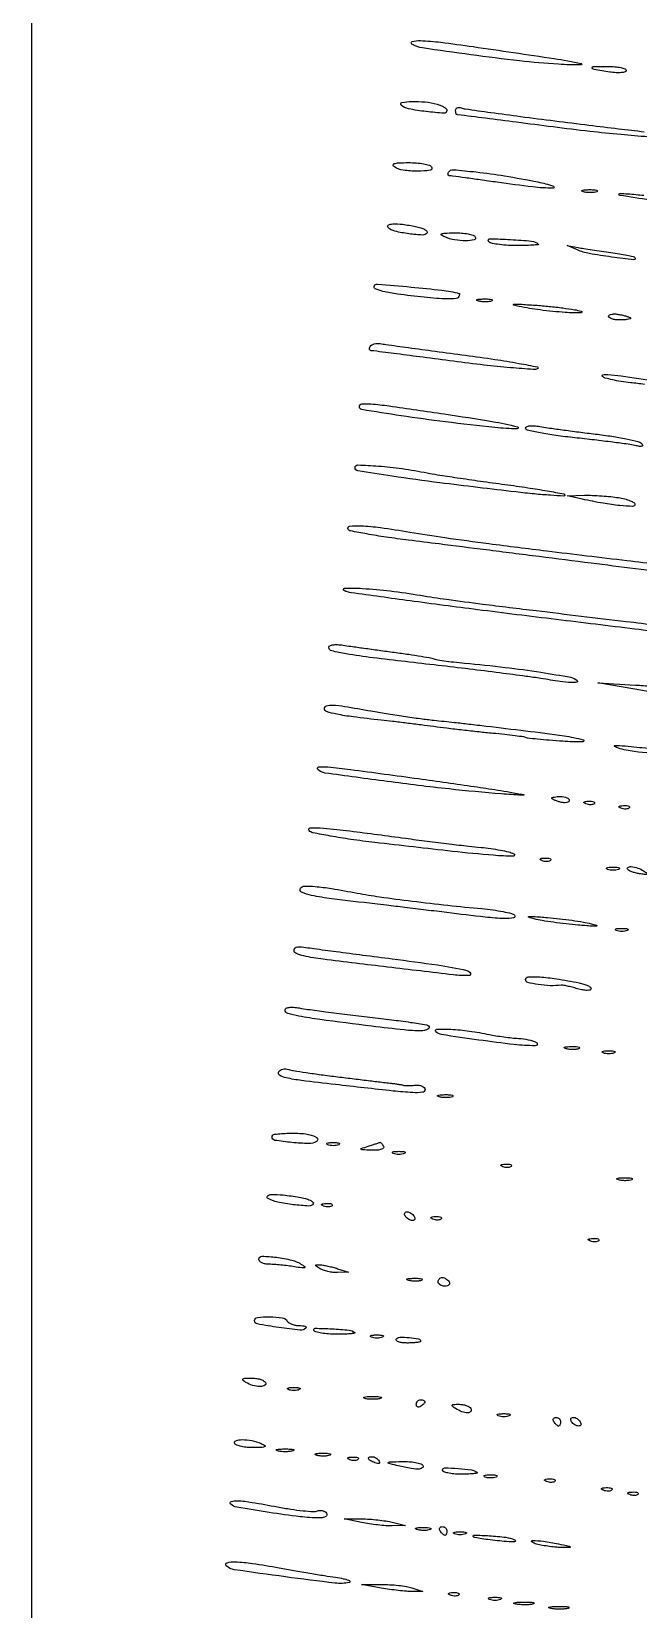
# Model space of a CAD drawing. Extents: x 0 to 1897, y 0 to 3427.
# Drawn here: x 0 to 138.8, y 2595.1 to 2956 of the extents above; entities that cross this region are included whole.
import ezdxf

# ---------------------------------------------------------------- set-up
doc = ezdxf.new("R2010")
doc.units = 0
doc.header["$MEASUREMENT"] = 0

msp = doc.modelspace()

# ---------------------------------------------------------------- linework, layer by layer
for points in [[(0, 3044.890418), (0, 2693.945209, 0.000071), (0.033176, 2460.079717, 0.001354)], [(141.021761, 2931.870001, -0.001683), (134.833422, 2932.397579, -0.006195), (127.682853, 2933.120824, -0.003823), (119.291255, 2934.139807, 0.000042), (110.918298, 2935.220841, 0.000068), (103.827744, 2936.134717, 0.000005), (97.452505, 2936.955451, 0.00963), (97.25, 2936.977563, -0.272362), (97.153199, 2937.046865, -0.042661), (97.073437, 2937.27794, -0.037471), (97.018147, 2937.595855, -0.024327), (97, 2937.968615, -0.146427), (97.099993, 2938.30274, -0.146002), (97.367188, 2938.527461, -0.114509), (97.772055, 2938.601674, -0.070609), (98.25, 2938.510885, 0.047132), (99.210286, 2938.281468, 0.000673), (105.062048, 2937.462987, 0.001859), (111.858593, 2936.547429, 0.001224), (119.684633, 2935.54227, 0.000645), (127.502035, 2934.567903, 0.000992), (134.270317, 2933.746792, 0.000312), (140.140353, 2933.050187, 0.029382)], [(148.504711, 2916.387675, -0.002196), (134.539719, 2918.490036, -0.909677), (134.56358, 2918.892013, -0.028848), (136.385853, 2918.851104, -0.004178), (140.086682, 2918.522788, -0.004723)], [(140.185714, 2875.275217, 0.005004), (137, 2875.643698, -0.01253), (134.827007, 2875.928244, -0.016106), (132.847228, 2876.303806, -0.013962), (131.232078, 2876.712099, -0.119241), (130.586307, 2877.075769, -0.601585), (130.692225, 2877.469766, -0.07784), (131.82067, 2877.548478, -0.014457), (134.843344, 2877.200432, -0.001124), (142.897074, 2876.017808, 0.007609)], [(153.501562, 2817.343134, 0.000783), (137.98532, 2819.283955, 0.000505), (120, 2821.486607, -0.001401), (102.032231, 2823.719828, -0.002187), (86.571875, 2825.754164, -0.000601), (73.115172, 2827.601231, -0.076662), (71.5, 2828.084336, -0.786836), (71.618067, 2828.648815, -0.023024), (75.705393, 2828.588486, -0.014802), (82.046983, 2828.013634, -0.011041), (89, 2827.01903, 0.006828), (94.937493, 2826.118584, 0.002666), (103.161298, 2825.030713, 0.001622), (115.410538, 2823.517129, 0.000377), (136, 2821.056542, -0.001753), (143.098354, 2820.188422, -0.001939)]]:
    msp.add_lwpolyline(points, format="xyb")
for points in [[(101, 2952.521172, -0.000856), (119.536714, 2949.792155, -0.014045), (125.709675, 2948.694532, -0.903424), (125.670874, 2948.317943, -0.015591), (120.5, 2948.485844, -0.01198), (111.612776, 2949.266339, -0.006081), (100.472066, 2950.65172, -0.00261), (89.406735, 2952.223477, -0.0955), (87, 2953.066014, -0.661509), (87.075623, 2953.66681, -0.079073), (88.94726, 2953.89044, -0.020878), (93.601142, 2953.514296, -0.005515)], [(136, 2947.062871, -0.330839), (135.757503, 2946.736497, -0.049411), (134.903978, 2946.568768, -0.039304), (133.694828, 2946.548535, -0.022821), (132.25, 2946.704412, -0.003727), (128.669141, 2947.284342, -0.27989), (128.243905, 2947.652682, -0.502833), (128.470197, 2947.969212, -0.004577), (131.833333, 2948, -0.021202), (133.430314, 2947.932253, -0.034122), (134.776042, 2947.724718, -0.037637), (135.751252, 2947.42682, -0.309087)], [(92.75, 2939.369714, -0.033674), (93.611403, 2939.075471, -0.045372), (94.339062, 2938.689992, -0.05321), (94.84627, 2938.276325, -0.19759), (95, 2937.902499, -0.43313), (94.351504, 2937.294324, -0.013187), (90.271459, 2937.664669, -0.017815), (86.233091, 2938.285417, -0.139275), (84.55, 2939.129628, -0.614291), (84.714419, 2939.717744, -0.041823), (86.945702, 2939.970659, -0.031499), (90.00243, 2939.867589, -0.041312)], [(91.5, 2925, -0.538373), (91.146249, 2924.237077, -0.037237), (88.305413, 2924.025213, -0.033943), (85.030896, 2924.247766, -0.109943), (83, 2925, -0.20557), (82.71592, 2925.422844, -0.381424), (82.914107, 2925.751453, -0.064613), (83.985244, 2925.935617, -0.00949), (86.190983, 2925.984687, -0.019868), (88.032631, 2925.917501, -0.026805), (89.685537, 2925.701752, -0.026017), (90.991373, 2925.388533, -0.184498)], [(115.800258, 2921.568231, -0.03093), (119.350139, 2920.629595, -0.847687), (119.276818, 2920.162922, -0.031648), (114.636611, 2920.416619, -0.006498), (106.5, 2921.487732, 0.00078), (102.609398, 2922.045223, 0.001159), (99.199851, 2922.520295, 0.000499), (96.283033, 2922.916858, 0.023743), (95.690983, 2922.96829, -0.124432), (95.424453, 2923.046888, -0.179485), (95.271187, 2923.235935, -0.145539), (95.260917, 2923.513279, -0.075528), (95.397958, 2923.834892, -0.281553), (96.431074, 2924.357505, -0.007518), (101.733506, 2923.849, -0.013392), (108.199118, 2922.954812, -0.008112)], [(129.269032, 2919.344063, -0.06278), (128.671085, 2919.185595, -0.030339), (127.880008, 2919.127736, -0.029507), (127.036634, 2919.167106, -0.037336), (126.269032, 2919.307009, -0.087174), (125.883358, 2919.48334, -0.597527), (125.900903, 2919.643467, -0.080377), (126.431793, 2919.764444, -0.012823), (127.5, 2919.805051, -0.014395), (128.580113, 2919.787295, -0.052471), (129.257153, 2919.684921, -0.333666), (129.386009, 2919.52287, -0.31318)], [(87.858769, 2911.378246, -0.026865), (89.015182, 2911.081594, -0.049579), (89.906848, 2910.700489, -0.075893), (90.427618, 2910.300902, -0.342076), (90.465446, 2909.94409, -0.273319), (89.465421, 2909.418861, -0.020572), (86.287186, 2909.709293, -0.025397), (83.126014, 2910.294495, -0.127561), (81.55, 2911.130237, -0.499038), (81.602507, 2911.673831, -0.128057), (82.601564, 2911.97634, -0.042153), (84.84034, 2911.875608, -0.017046)], [(101.5, 2909, -0.507444), (101.224525, 2908.321348, -0.061586), (99.342102, 2908.088605, -0.044463), (96.771764, 2908.317629, -0.057092), (94.5, 2909, -0.055361), (93.759511, 2909.420509, -0.583638), (93.79062, 2909.694918, -0.089837), (94.546815, 2909.8657, -0.006539), (96.690983, 2909.929715, -0.022401), (98.34102, 2909.88346, -0.029547), (99.832412, 2909.685604, -0.029941), (101.009129, 2909.384092, -0.178491)], [(115.916667, 2907.361102, -0.657576), (115.871241, 2907.217639, -0.007833), (114.56369, 2907.106074, -0.011314), (112.848003, 2907.025679, -0.006049), (110.725684, 2907, -0.016889), (108.531952, 2907.07412, -0.023528), (106.580666, 2907.298714, -0.021269), (105.032726, 2907.61923, -0.195048), (104.489556, 2908.016899, -0.594492), (104.815857, 2908.58793, -0.009065), (109.568744, 2908.401537, -0.010519), (114.378039, 2908.023884, -0.15489)], [(132.5, 2905.447994, -0.008553), (134.451839, 2905.157054, -0.012085), (136.178125, 2904.826405, -0.008306), (137.595122, 2904.494584, -0.143854), (138, 2904.256059, -0.694404), (137.766334, 2903.785921, -0.007238), (132.679856, 2904.393353, -0.011075), (127.554661, 2905.196715, -0.058772), (124.843063, 2906.020798), (122.5, 2907.046), (125, 2906.576037, 0.006945), (126.293962, 2906.351351, 0.002188), (128.234375, 2906.050814, 0.002185), (130.402374, 2905.734415, 0.002421)], [(97.809017, 2896.077258, -0.314019), (97.888813, 2895.985775, -0.082141), (97.877465, 2895.78032, -0.053832), (97.781423, 2895.496834, -0.029849), (97.608091, 2895.174896, -0.247509), (97.109816, 2894.881637, -0.011723), (95.103841, 2894.835003, -0.016981), (92.633159, 2894.919434, -0.011165), (89.799074, 2895.176472, -0.004881), (83.741521, 2895.922501, -0.024532), (80.384083, 2896.538159, -0.051018), (78.616825, 2897.148149, -0.449594), (78.406604, 2897.848883, -0.282574), (79.123692, 2898.209927, -0.001676), (86.814528, 2897.533663, -0.006469), (93.878633, 2896.796371, -0.032025)], [(105.269032, 2894.344063, -0.06278), (104.671085, 2894.185595, -0.030339), (103.880008, 2894.127736, -0.029507), (103.036634, 2894.167106, -0.037336), (102.269032, 2894.307009, -0.087174), (101.883358, 2894.48334, -0.597527), (101.900903, 2894.643467, -0.080377), (102.431793, 2894.764444, -0.012823), (103.5, 2894.805051, -0.014395), (104.580113, 2894.787295, -0.052471), (105.257153, 2894.684921, -0.333666), (105.386009, 2894.52287, -0.31318)], [(125.743303, 2891.996188, -0.855243), (125.687884, 2891.597707, -0.023607), (122.091071, 2891.704411, -0.012126), (116.339218, 2892.287995, -0.019755), (111.5, 2893.093144, -0.028126), (110.269187, 2893.421373, -0.820813), (110.290304, 2893.595537, -0.033625), (111.680126, 2893.607081, -0.002863), (115.243303, 2893.376418, -0.007378), (118.409979, 2893.106196, -0.007705), (121.52179, 2892.745832, -0.007454), (124.199282, 2892.353186, -0.033364)], [(137, 2890.383423, -0.347462), (136.880837, 2890.232649, -0.020244), (136.265625, 2890.11263, -0.023639), (135.458419, 2890.027631, -0.014412), (134.5, 2890, -0.032714), (133.542347, 2890.062724, -0.050289), (132.734375, 2890.253015, -0.064968), (132.176307, 2890.530586, -0.249889), (132, 2890.861328, -0.285831), (132.183445, 2891.156008, -0.076393), (132.734375, 2891.329256, -0.053628), (133.541823, 2891.365641, -0.031701), (134.5, 2891.244751, -0.013875), (135.4582, 2891.033865, -0.021857), (136.265625, 2890.7946, -0.017542), (136.885601, 2890.556361, -0.300822)], [(99.269394, 2881.940462, -0.004567), (105.997267, 2880.992183, -0.008426), (111.445492, 2880.079324, -0.004773), (115.711456, 2879.248239, -0.694994), (115.767176, 2878.889581, -0.147116), (114.768313, 2878.66824, -0.002996), (109.582252, 2879.084321, -0.006791), (103.487172, 2879.693608, -0.004482), (96.497782, 2880.551834, 0.000355), (89.540822, 2881.464422, 0.000554), (83.5492, 2882.239299, 0.000144), (78.314541, 2882.908846, 0.020265), (77.690983, 2882.962858, -0.145627), (77.431104, 2883.053356, -0.180928), (77.290003, 2883.264784, -0.131068), (77.299403, 2883.576532, -0.06579), (77.462011, 2883.938533, -0.1247), (77.810695, 2884.276033, -0.062746), (78.379554, 2884.513635, -0.056403), (79.066665, 2884.622859, -0.054057), (79.771028, 2884.578389, 0.00888), (81.014004, 2884.386334, 0.000267), (86.211874, 2883.680294, 0.00053), (92.335537, 2882.858429, 0.000366)], [(94.414763, 2868.499902, -0.004256), (105.394405, 2866.784033, -0.024404), (111.152748, 2865.542636, -0.886748), (111.088166, 2865.08838, -0.020315), (106, 2865.403956, -0.005117), (94.656965, 2866.6889, -0.007115), (84.529838, 2868.087768, -0.001858), (75.54848, 2869.493044, -0.368396), (75, 2870.136432, -0.38061), (75.579095, 2870.786973, -0.050085), (77.588665, 2870.819112, -0.014723), (81.794468, 2870.339527, -0.000882)], [(129, 2863.903909, -0.008509), (132.712065, 2863.388905, -0.011954), (136.003125, 2862.794173, -0.008305), (138.70664, 2862.191605, -0.138785), (139.5, 2861.746043, -0.112048), (139.743762, 2861.35733, -0.426837), (139.627851, 2861.129092, -0.111619), (139.086063, 2861.090169, -0.016493), (138, 2861.291821, 0.020029), (136.445295, 2861.569132, 0.002312), (132.929688, 2862.035323, 0.002781), (128.740755, 2862.547437, 0.002266), (124.25, 2863.050496, -0.008087), (119.936853, 2863.584567, -0.013232), (116.304688, 2864.192477, -0.00685), (113.344424, 2864.811043, -0.351237), (113, 2865.240857, -0.300105), (113.227749, 2865.586131, -0.070709), (113.929281, 2865.77531, -0.048835), (114.971048, 2865.800967, -0.026103), (116.25, 2865.640049, 0.008731), (118.081013, 2865.344755, 0.001775), (121.335938, 2864.889763, 0.001871), (125.124595, 2864.388301, 0.001753)], [(90.5, 2855.021354, 0.010622), (92.839266, 2854.605952, 0.00176), (97.364063, 2853.91755, 0.001932), (102.692435, 2853.147095, 0.001708), (108.25, 2852.384754, -0.004047), (113.522065, 2851.636431, -0.006683), (117.960938, 2850.908888, -0.001802), (121.770423, 2850.217928, -0.361566), (122, 2849.941956, -0.429592), (121.770822, 2849.724443, -0.002801), (118.695312, 2849.902466, -0.008352), (115.063971, 2850.194053, -0.00497), (110.75, 2850.656407, -0.001795), (93.389478, 2852.754995, -0.006643), (82.457079, 2854.264127, -0.003092), (74.615957, 2855.50254, -0.367288), (74, 2856.227945, -0.424808), (74.628329, 2856.83403, -0.009241), (79.327024, 2856.577622, -0.016776), (84.783611, 2855.994035, -0.014224)], [(134.25, 2849.358152, -0.021495), (135.686848, 2849.056715, -0.032741), (136.898438, 2848.661606, -0.034466), (137.779968, 2848.236215, -0.269315), (138, 2847.85734, -0.42284), (137.482475, 2847.354792, -0.016759), (134.57078, 2847.538115, -0.020198), (130.727466, 2848.067119, -0.010624), (126, 2849.017652), (122.5, 2849.799098), (126.5, 2849.888543, -0.014051), (128.303648, 2849.878185, -0.008622), (130.426562, 2849.769637, -0.008642), (132.525394, 2849.589507, -0.015229)], [(86.5, 2841.484398, 0.005896), (94.559184, 2840.231566, 0.003081), (104.624817, 2838.851412, 0.002261), (117.834173, 2837.183777, 0.000878), (136.131901, 2834.990374, -0.00147), (150.82451, 2833.211466, -0.005307), (160.169672, 2831.951257, -0.002991), (166.840567, 2830.938696, -0.166612), (167.940003, 2830.356766, -0.687442), (167.680604, 2829.82073, -0.00389), (159.949542, 2830.535411, -0.00544), (148.290523, 2831.833027, -0.001153), (128, 2834.362563, 0.000108), (116.114731, 2835.869464, 0.000102), (103.971247, 2837.403923, 0.000101), (93.19685, 2838.760946, 0.00035), (86.221266, 2839.633124, -0.00549), (81.093474, 2840.327879, -0.008519), (76.687389, 2841.051076, -0.003638), (72.972472, 2841.753969, -0.20869), (72.412249, 2842.141985, -0.550301), (72.751476, 2842.839649, -0.0397), (75.356344, 2842.924898, -0.022948), (79.794434, 2842.513054, -0.006898)], [(82.971762, 2813.985559, -0.00306), (86.260668, 2813.52184, -0.004581), (89.127027, 2813.072924, -0.002001), (91.565515, 2812.658067, -0.095554), (92.029337, 2812.481869, 0.101214), (92.477358, 2812.317397, 0.003472), (94.335529, 2812.049575, 0.006387), (96.546631, 2811.775269, 0.004402), (99.057574, 2811.518644, -0.006278), (108.33003, 2810.5358, -0.009096), (116.488839, 2809.416411, -0.004871), (123.334617, 2808.281546, -0.154045), (124.82948, 2807.503854, -0.607765), (124.710724, 2807.129022, -0.057538), (123.466023, 2807.058238, -0.021078), (120.896437, 2807.316811, -0.004606), (116.5, 2807.988692, 0.007094), (113.122014, 2808.487742, 0.001442), (107.121875, 2809.269763, 0.00152), (100.139871, 2810.137716, 0.001425), (93, 2810.982625, -0.001111), (78.107632, 2812.735467, -0.011445), (71.979236, 2813.613296, -0.020783), (68.652559, 2814.31095, -0.343228), (68, 2815.14958, -0.302648), (68.226284, 2815.489178, -0.062562), (68.954688, 2815.691004, -0.046595), (70.004277, 2815.745857, -0.027798), (71.25, 2815.625282, 0.002656), (73.033016, 2815.361708, 0.000616), (76.033893, 2814.938154, 0.000636), (79.489993, 2814.459171, 0.000623)], [(149.15995, 2805.064474), (151.5, 2804.126773), (149, 2804.10576, -0.029437), (147.544671, 2804.179246, -0.004798), (144.7375, 2804.514613, -0.005273), (141.437592, 2804.976438, -0.004624), (138, 2805.527108), (129.5, 2806.969468), (138.15995, 2806.485822, -0.008452), (141.647047, 2806.231885, -0.009727), (144.96343, 2805.868796, -0.008928), (147.755406, 2805.45723, -0.054282)], [(77.639532, 2800.568698, 0.005038), (81.122952, 2799.970603, 0.00342), (85.100363, 2799.356757, 0.003445), (88.949427, 2798.816715, 0.006894), (92, 2798.452853, -0.000636), (96.728543, 2797.948788, -0.001824), (100.01112, 2797.582522, -0.001139), (104.015251, 2797.111705, -0.000132), (113, 2796.032101, -0.005128), (121.80253, 2794.880331, -0.033607), (126.15801, 2793.963131, -0.865291), (126.09829, 2793.5083, -0.020185), (121.519385, 2793.630738, -0.003234), (118.423392, 2793.858905, -0.004882), (115.730507, 2794.101367, -0.002034), (113.433811, 2794.340221, -0.109016), (113.019385, 2794.479801, 0.101505), (112.611876, 2794.623826, 0.002398), (110.596319, 2794.892694, 0.00519), (108.22003, 2795.173046, 0.003489), (105.5, 2795.446174, -0.003103), (102.348094, 2795.760213, -0.001918), (98.646875, 2796.166558, -0.001923), (94.993316, 2796.596104, -0.003458), (92, 2796.980732, 0.001836), (89.110728, 2797.361524, 0.001219), (85.79375, 2797.778082, 0.001227), (82.571395, 2798.16675, 0.002395), (80, 2798.458017, -0.004207), (73.557807, 2799.211386, -0.018696), (69.797256, 2799.826817, -0.025397), (67.495163, 2800.415589, -0.328513), (67, 2801.087898, -0.329658), (67.48606, 2801.744999, -0.086666), (68.8668, 2801.917288, -0.029307), (71.623623, 2801.620179, -0.00354)], [(148.099872, 2791.400023, -0.009186), (150.176028, 2791.172826, -0.012992), (152.013852, 2790.888762, -0.009111), (153.519936, 2790.587295, -0.151828), (153.958226, 2790.338014, -0.683677), (153.714693, 2789.83006, -0.003108), (145.599471, 2790.495819, -0.006771), (137.842272, 2791.286764, -0.050585), (134.232157, 2792.079805, -0.044395), (133.375004, 2792.448335, -0.731789), (133.41273, 2792.647203, -0.049977), (134.454214, 2792.667995, -0.004185), (137.141646, 2792.430131, 0.000453), (139.687404, 2792.185642, 0.000278), (142.687804, 2791.901912, 0.000278), (145.657357, 2791.624433, 0.000497)], [(88.5, 2785.086333, -0.001231), (94.992275, 2784.183278, -0.001359), (101.26875, 2783.277082, -0.001261), (106.624576, 2782.475138, -0.00697), (109.5, 2781.996071, -0.001606), (112.583688, 2781.427785, -0.827872), (112.583942, 2781.318733, -0.065566), (111.985997, 2781.283314, -0.000592), (107.5, 2781.611203, -0.008965), (95.501943, 2782.719051, -0.005463), (81.372359, 2784.436108, -0.00137), (67.115219, 2786.366713, -0.166422), (65.5, 2787.181419, -0.624953), (65.70337, 2787.750334, -0.05034), (67.796451, 2787.770754, -0.010604), (72.934396, 2787.192643, -0.000624)], [(123, 2780.09362, -0.24384), (122.842465, 2779.789795, -0.106581), (122.4125, 2779.607123, -0.070464), (121.766322, 2779.575635, -0.040966), (121, 2779.710251, -0.016817), (120.233613, 2779.938458, -0.025621), (119.5875, 2780.192243, -0.023188), (119.102864, 2780.439563, -0.269386), (119, 2780.616631, -0.326917), (119.109555, 2780.766282, -0.029396), (119.5875, 2780.887385, -0.029316), (120.233356, 2780.972329, -0.018041), (121, 2781, -0.043375), (121.765641, 2780.933456, -0.063112), (122.4125, 2780.733751, -0.082769), (122.850443, 2780.440102, -0.206609)], [(128.729167, 2779.395833, -0.126455), (128.402231, 2779.202593, -0.060344), (127.916927, 2779.123424, -0.05415), (127.359369, 2779.160852, -0.051402), (126.8125, 2779.316886, -0.054073), (126.395823, 2779.538436, -0.470617), (126.37858, 2779.720685, -0.168741), (126.670344, 2779.862007, -0.018894), (127.416667, 2779.921053, -0.028489), (128.112848, 2779.910055, -0.077125), (128.592839, 2779.799335, -0.208169), (128.77538, 2779.614691, -0.296942)], [(136.729167, 2778.395833, -0.126455), (136.402231, 2778.202593, -0.060344), (135.916927, 2778.123424, -0.05415), (135.359369, 2778.160852, -0.051402), (134.8125, 2778.316886, -0.054073), (134.395823, 2778.538436, -0.470617), (134.37858, 2778.720685, -0.168741), (134.670344, 2778.862007, -0.018894), (135.416667, 2778.921053, -0.028489), (136.112848, 2778.910055, -0.077125), (136.592839, 2778.799335, -0.208169), (136.77538, 2778.614691, -0.296942)], [(85.5, 2771.454227, 0.00181), (90.48455, 2770.796359, 0.001742), (95.538216, 2770.165858, 0.001722), (99.996259, 2769.641, 0.00633), (102.821587, 2769.35441, -0.012762), (105.018735, 2769.102948, -0.012427), (107.219866, 2768.737945, -0.012419), (109.136348, 2768.3214, -0.044492), (110.321587, 2767.918362, -0.810352), (110.205073, 2767.366174, -0.02033), (105.663014, 2767.54729, -0.00771), (96.25566, 2768.452497, -0.001336), (78.5, 2770.485811, -0.006215), (73.062897, 2771.191784, -0.009209), (68.31875, 2771.957236, -0.004999), (64.361228, 2772.711713, -0.155671), (63.5, 2773.190339, -0.642346), (63.754982, 2773.815508, -0.030092), (66.784232, 2773.759203, -0.012377), (72.810758, 2773.133195, -0.001646)], [(118.729167, 2766.395833, -0.126455), (118.402231, 2766.202593, -0.060344), (117.916927, 2766.123424, -0.05415), (117.359369, 2766.160852, -0.051402), (116.8125, 2766.316886, -0.054073), (116.395823, 2766.538436, -0.470617), (116.37858, 2766.720685, -0.168741), (116.670344, 2766.862007, -0.018894), (117.416667, 2766.921053, -0.028489), (118.112848, 2766.910055, -0.077125), (118.592839, 2766.799335, -0.208169), (118.77538, 2766.614691, -0.296942)], [(134.25, 2764.337719, -0.057986), (133.679992, 2764.181385, -0.037979), (133, 2764.12966, -0.037979), (132.320008, 2764.181385, -0.057986), (131.75, 2764.337719, -0.174857), (131.540618, 2764.525001, -0.447206), (131.601562, 2764.693942, -0.078554), (132.10856, 2764.810911, -0.017491), (133, 2764.842105, -0.017491), (133.89144, 2764.810911, -0.078554), (134.398438, 2764.693942, -0.447206), (134.459382, 2764.525001, -0.174857)], [(140, 2763.981889, -0.016395), (140.735501, 2763.462349, -0.4653), (140.746186, 2763.257098, -0.217883), (140.45475, 2763.159634, -0.00808), (139.27577, 2763.304765, -0.023666), (138.37349, 2763.474519, -0.024472), (137.501504, 2763.727362, -0.025124), (136.771931, 2764.019942, -0.088673), (136.359103, 2764.307564, -0.472113), (136.40418, 2764.771865, -0.171926), (137.144671, 2764.961978, -0.059808), (138.648068, 2764.643607, -0.063597)], [(74.5, 2758.905912, 0.011498), (79.612335, 2758.065871, 0.003944), (87.051888, 2757.078268, 0.003931), (95.245543, 2756.121603, 0.004662), (103, 2755.351037, -0.011263), (105.55878, 2755.06261, -0.014944), (107.869687, 2754.678627, -0.01224), (109.756375, 2754.258668, -0.127037), (110.45, 2753.883137, -0.607006), (110.275511, 2753.25083, -0.061787), (108.266632, 2753.075586, -0.018819), (103.765794, 2753.409427, -0.003007), (95, 2754.44582, 0.000415), (90.230471, 2755.034819, 0.000402), (85.409375, 2755.622196, 0.000396), (81.166674, 2756.132234, 0.001484), (78.5, 2756.442641, -0.00276), (68.673011, 2757.611952, -0.020683), (64.046846, 2758.383756, -0.052444), (61.780432, 2759.113411, -0.45503), (61.503802, 2760.006152, -0.255465), (62.371847, 2760.499698, -0.025309), (64.852994, 2760.41568, -0.019889), (68.616917, 2759.945666, -0.005463)], [(128, 2751.915122, -0.021745), (129.277555, 2751.542179, -0.80323), (129.258415, 2751.369083, -0.044532), (128.169828, 2751.349218, -0.002861), (125, 2751.592126, -0.00774), (122.254789, 2751.861145, -0.006684), (119.38125, 2752.226692, -0.006741), (116.784813, 2752.628093, -0.019374), (115, 2753.000325, -0.02095), (113.696941, 2753.383852, -0.802972), (113.716227, 2753.557769, -0.045144), (114.797102, 2753.576174, -0.002791), (118, 2753.323321, -0.007449), (120.745211, 2753.049927, -0.006435), (123.61875, 2752.682925, -0.006489), (126.215288, 2752.282851, -0.018675)], [(136.25, 2750.337719, -0.057986), (135.679992, 2750.181385, -0.037979), (135, 2750.12966, -0.037979), (134.320008, 2750.181385, -0.057986), (133.75, 2750.337719, -0.174857), (133.540618, 2750.525001, -0.447206), (133.601562, 2750.693942, -0.078554), (134.10856, 2750.810911, -0.017491), (135, 2750.842105, -0.017491), (135.89144, 2750.810911, -0.078554), (136.398438, 2750.693942, -0.447206), (136.459382, 2750.525001, -0.174857)], [(82.5, 2743.883223, -0.00509), (92.843407, 2742.462898, -0.017367), (99.526757, 2741.237251, -0.227905), (100.380364, 2740.56892, -0.551758), (100.050199, 2740.030409, -0.031886), (96.496142, 2740.213028, -0.000919), (81.452677, 2741.980054, -0.001162), (66.695337, 2743.77575, -0.023525), (62.25, 2744.540884, -0.057348), (60.440581, 2745.164825, -0.357839), (60.055296, 2745.989888, -0.327006), (60.798024, 2746.600774, -0.055033), (62.75, 2746.49577, 0.007518), (64.570407, 2746.223136, 0.000527), (69.685938, 2745.540964, 0.000746), (75.788213, 2744.743016, 0.000562)], [(125.25, 2738.38267, -0.028027), (126.303273, 2738.113176, -0.040558), (127.192188, 2737.750274, -0.046814), (127.820884, 2737.354155, -0.232826), (128, 2736.99035, -0.35131), (127.786653, 2736.724181, -0.058292), (127.085684, 2736.651738, -0.042542), (126.081055, 2736.751019, -0.023945), (124.887434, 2737.032284, 0.007216), (123.648859, 2737.368235, 0.009313), (122.501938, 2737.638969, 0.007414), (121.538806, 2737.832557, 0.077596), (121.137434, 2737.844057, -0.040549), (118.644742, 2737.731346, -0.029732), (115.887987, 2737.994898, -0.022999), (113.491819, 2738.482491, -0.343659), (113, 2739.113544, -0.399624), (113.586413, 2739.730077, -0.027422), (116.224445, 2739.717511, -0.024121), (120.050273, 2739.303385, -0.009598)], [(77.384928, 2730.552483, -0.003366), (82.362028, 2729.943341, -0.005244), (86.641106, 2729.344675, -0.001753), (90.318765, 2728.777577, -0.158533), (90.801594, 2728.531739, -0.516033), (90.673132, 2727.771454, -0.111768), (89.118282, 2727.41065, -0.02789), (85.219102, 2727.607192, -0.004809), (77.86823, 2728.461863, -0.001315), (65.976494, 2729.992329, -0.013828), (61.132699, 2730.765471, -0.029537), (58.585077, 2731.402404, -0.327718), (58, 2732.199189, -0.28421), (58.22935, 2732.570084, -0.082879), (58.899666, 2732.775811, -0.052868), (59.931812, 2732.803444, -0.025224), (61.25, 2732.632035, 0.011345), (63.21272, 2732.321216, 0.001547), (67.33026, 2731.777566, 0.00178), (72.213402, 2731.165863, 0.001502)], [(104.715144, 2726.561232, 0.011672), (106.197116, 2726.288183, 0.006564), (108.007682, 2726.02244, 0.006547), (109.843662, 2725.801968, 0.010633), (111.408899, 2725.668363, -0.036329), (113.612118, 2725.365716, -0.05126), (115.497119, 2724.75864, -0.408235), (115.675701, 2724.313635, -0.303117), (115.205885, 2724, -0.02831), (110.385132, 2724.27317, -0.006573), (102.330366, 2725.296391, -0.002374), (93.795863, 2726.536114, -0.159959), (92.5, 2727.188235, -0.652968), (92.723286, 2727.764629, -0.0239), (95.868057, 2727.753639, -0.021366), (100.154235, 2727.349503, -0.017205)], [(125.269032, 2723.344063, -0.06278), (124.671085, 2723.185595, -0.030339), (123.880008, 2723.127736, -0.029507), (123.036634, 2723.167106, -0.037336), (122.269032, 2723.307009, -0.087174), (121.883358, 2723.48334, -0.597527), (121.900903, 2723.643467, -0.080377), (122.431793, 2723.764444, -0.012823), (123.5, 2723.805051, -0.014395), (124.580113, 2723.787295, -0.052471), (125.257153, 2723.684921, -0.333666), (125.386009, 2723.52287, -0.31318)], [(133.25, 2722.337719, -0.057986), (132.679992, 2722.181385, -0.037979), (132, 2722.12966, -0.037979), (131.320008, 2722.181385, -0.057986), (130.75, 2722.337719, -0.174857), (130.540618, 2722.525001, -0.447206), (130.601562, 2722.693942, -0.078554), (131.10856, 2722.810911, -0.017491), (132, 2722.842105, -0.017491), (132.89144, 2722.810911, -0.078554), (133.398438, 2722.693942, -0.447206), (133.459382, 2722.525001, -0.174857)], [(70, 2716.892048, 0.000187), (73.82052, 2716.427359, 0.000219), (77.44375, 2715.989654, 0.000193), (80.50656, 2715.622211, 0.001352), (82, 2715.447723, -0.004893), (82.993906, 2715.324458, -0.00614), (83.9125, 2715.189892, -0.004998), (84.679171, 2715.060077, -0.047233), (85, 2714.970551, 0.080843), (85.314456, 2714.905108, 0.010083), (86.014063, 2714.888536, 0.011664), (86.851853, 2714.905134, 0.009423), (87.75, 2714.960875, -0.048792), (88.611209, 2714.946508, -0.072519), (89.339062, 2714.753684, -0.09729), (89.826729, 2714.421677, -0.197276), (90, 2713.999609, -0.381131), (89.409106, 2713.337029, -0.042167), (87.203029, 2713.270892, -0.013786), (82.685673, 2713.641624, -0.000879), (69.5, 2715.114138, -0.002891), (61.714247, 2716.043103, -0.024945), (58.269987, 2716.650002, -0.080206), (56.735848, 2717.270532, -0.416893), (56.543259, 2718.069994, -0.12734), (56.906696, 2718.418135, -0.074453), (57.474045, 2718.632954, -0.066383), (58.150607, 2718.687706, -0.062098), (58.834157, 2718.566244, 0.034864), (59.927632, 2718.30999, 0.002916), (62.801284, 2717.861965, 0.003874), (66.240046, 2717.373569, 0.002982)], [(96.269032, 2712.344063, -0.06278), (95.671085, 2712.185595, -0.030339), (94.880008, 2712.127736, -0.029507), (94.036634, 2712.167106, -0.037336), (93.269032, 2712.307009, -0.087174), (92.883358, 2712.48334, -0.597527), (92.900903, 2712.643467, -0.080377), (93.431793, 2712.764444, -0.012823), (94.5, 2712.805051, -0.014395), (95.580113, 2712.787295, -0.052471), (96.257153, 2712.684921, -0.333666), (96.386009, 2712.52287, -0.31318)], [(64.502058, 2703.360837, -0.048577), (65.092751, 2703.06561, -0.133582), (65.405741, 2702.726006, -0.228561), (65.415638, 2702.392232, -0.150486), (65.15812, 2702.097723, -0.145167), (63.415762, 2701.624403, -0.01884), (59.525987, 2701.860964, -0.014162), (55.636879, 2702.356525, -0.369492), (55, 2703.100694, -0.384374), (55.601056, 2703.767042, -0.018895), (58.8127, 2703.976595, -0.026752), (62.174095, 2703.888775, -0.071822)], [(70.25, 2701.337719, -0.057986), (69.679992, 2701.181385, -0.037979), (69, 2701.12966, -0.037979), (68.320008, 2701.181385, -0.057986), (67.75, 2701.337719, -0.174857), (67.540618, 2701.525001, -0.447206), (67.601562, 2701.693942, -0.078554), (68.10856, 2701.810911, -0.017491), (69, 2701.842105, -0.017491), (69.89144, 2701.810911, -0.078554), (70.398438, 2701.693942, -0.447206), (70.459382, 2701.525001, -0.174857)], [(80.5, 2701, -0.318697), (80.475304, 2700.6114, -0.142816), (80.032305, 2700.304033, -0.064164), (79.116945, 2700.123516, -0.024173), (77.809017, 2700.09968, -0.002065), (75.630142, 2700.174324, -0.202811), (75.356431, 2700.302703, -0.538556), (75.401013, 2700.473033, -0.004209), (77, 2701, 0.001302), (77.971826, 2701.314026, 0.00193), (78.821726, 2701.594733, 0.000849), (79.546246, 2701.838503, 0.038715), (79.690983, 2701.90032, -0.313598), (79.798245, 2701.886653, -0.026071), (80.007412, 2701.676969, -0.027444), (80.249314, 2701.376087, -0.01718)], [(85.25, 2699.337719, -0.057986), (84.679992, 2699.181385, -0.037979), (84, 2699.12966, -0.037979), (83.320008, 2699.181385, -0.057986), (82.75, 2699.337719, -0.174857), (82.540618, 2699.525001, -0.447206), (82.601562, 2699.693942, -0.078554), (83.10856, 2699.810911, -0.017491), (84, 2699.842105, -0.017491), (84.89144, 2699.810911, -0.078554), (85.398438, 2699.693942, -0.447206), (85.459382, 2699.525001, -0.174857)], [(109.729167, 2696.395833, -0.126455), (109.402231, 2696.202593, -0.060344), (108.916927, 2696.123424, -0.05415), (108.359369, 2696.160852, -0.051402), (107.8125, 2696.316886, -0.054073), (107.395823, 2696.538436, -0.470617), (107.37858, 2696.720685, -0.168741), (107.670344, 2696.862007, -0.018894), (108.416667, 2696.921053, -0.028489), (109.112848, 2696.910055, -0.077125), (109.592839, 2696.799335, -0.208169), (109.77538, 2696.614691, -0.296942)], [(137.269032, 2693.344063, -0.06278), (136.671085, 2693.185595, -0.030339), (135.880008, 2693.127736, -0.029507), (135.036634, 2693.167106, -0.037336), (134.269032, 2693.307009, -0.087174), (133.883358, 2693.48334, -0.597527), (133.900903, 2693.643467, -0.080377), (134.431793, 2693.764444, -0.012823), (135.5, 2693.805051, -0.014395), (136.580113, 2693.787295, -0.052471), (137.257153, 2693.684921, -0.333666), (137.386009, 2693.52287, -0.31318)], [(61.230143, 2689.361374, -0.02387), (62.622471, 2689.062346, -0.044536), (63.705786, 2688.668992, -0.066484), (64.359622, 2688.249827, -0.371136), (64.419788, 2687.870214, -0.273183), (63.400373, 2687.334472, -0.01708), (59.872354, 2687.63025, -0.024453), (56.305287, 2688.230434, -0.073324), (54, 2689.103362, -0.528689), (53.95314, 2689.624007, -0.164515), (54.850607, 2689.963641, -0.035945), (57.538416, 2689.866329, -0.013945)], [(68.729167, 2687.395833, -0.126455), (68.402231, 2687.202593, -0.060344), (67.916927, 2687.123424, -0.05415), (67.359369, 2687.160852, -0.051402), (66.8125, 2687.316886, -0.054073), (66.395823, 2687.538436, -0.470617), (66.37858, 2687.720685, -0.168741), (66.670344, 2687.862007, -0.018894), (67.416667, 2687.921053, -0.028489), (68.112848, 2687.910055, -0.077125), (68.592839, 2687.799335, -0.208169), (68.77538, 2687.614691, -0.296942)], [(87.5, 2685, -0.076764), (87.661825, 2684.617617, -0.154201), (87.642737, 2684.29375, -0.186277), (87.449529, 2684.079239, -0.117858), (87.118034, 2684, -0.085235), (86.689814, 2684.073533, -0.053414), (86.230237, 2684.29375, -0.051777), (85.810561, 2684.617474, -0.064269), (85.5, 2685, -0.076764), (85.338175, 2685.382383, -0.154201), (85.357263, 2685.70625, -0.186277), (85.550471, 2685.920761, -0.117858), (85.881966, 2686, -0.085235), (86.310186, 2685.926467, -0.053414), (86.769763, 2685.70625, -0.051777), (87.189439, 2685.382526, -0.064269)], [(93.729167, 2684.395833, -0.126455), (93.402231, 2684.202593, -0.060344), (92.916927, 2684.123424, -0.05415), (92.359369, 2684.160852, -0.051402), (91.8125, 2684.316886, -0.054073), (91.395823, 2684.538436, -0.470617), (91.37858, 2684.720685, -0.168741), (91.670344, 2684.862007, -0.018894), (92.416667, 2684.921053, -0.028489), (93.112848, 2684.910055, -0.077125), (93.592839, 2684.799335, -0.208169), (93.77538, 2684.614691, -0.296942)], [(129.729167, 2679.395833, -0.126455), (129.402231, 2679.202593, -0.060344), (128.916927, 2679.123424, -0.05415), (128.359369, 2679.160852, -0.051402), (127.8125, 2679.316886, -0.054073), (127.395823, 2679.538436, -0.470617), (127.37858, 2679.720685, -0.168741), (127.670344, 2679.862007, -0.018894), (128.416667, 2679.921053, -0.028489), (129.112848, 2679.910055, -0.077125), (129.592839, 2679.799335, -0.208169), (129.77538, 2679.614691, -0.296942)], [(61.903876, 2673.897006, -0.051322), (62.47642, 2673.438076, -0.582033), (62.416636, 2673.214834, -0.098219), (61.797001, 2673.178157, -0.007409), (60.125, 2673.433429, 0.009684), (58.659044, 2673.650422, 0.007342), (57.04375, 2673.83357, 0.00743), (55.52222, 2673.960694, 0.017126), (54.375, 2674, -0.045525), (53.465923, 2674.082944, -0.065434), (52.697656, 2674.331294, -0.085442), (52.178768, 2674.696905, -0.199203), (52, 2675.127808, -0.41839), (52.729708, 2675.8472, -0.027357), (56.001356, 2675.621296, -0.032739), (59.504397, 2674.950879, -0.079816)], [(70, 2673), (72.5, 2672.19936), (70, 2672.114993, -0.035077), (68.932831, 2672.153846, -0.027814), (67.79375, 2672.340162, -0.028575), (66.75258, 2672.633791, -0.060504), (66, 2673, -0.006113), (65.105898, 2673.593433, -0.248061), (65, 2673.793751, -0.41847), (65.124019, 2673.915984, -0.01042), (66, 2673.885007, -0.029653), (66.74675, 2673.798391, -0.010746), (67.79375, 2673.590235, -0.010613), (68.932869, 2673.312718, -0.012436)], [(89.269032, 2670.344063, -0.06278), (88.671085, 2670.185595, -0.030339), (87.880008, 2670.127736, -0.029507), (87.036634, 2670.167106, -0.037336), (86.269032, 2670.307009, -0.087174), (85.883358, 2670.48334, -0.597527), (85.900903, 2670.643467, -0.080377), (86.431793, 2670.764444, -0.012823), (87.5, 2670.805051, -0.014395), (88.580113, 2670.787295, -0.052471), (89.257153, 2670.684921, -0.333666), (89.386009, 2670.52287, -0.31318)], [(95.5, 2670, -0.139169), (95.607943, 2669.620352, -0.191142), (95.478525, 2669.29375, -0.138808), (95.110654, 2669.073267, -0.066118), (94.559017, 2669, -0.062283), (93.962904, 2669.074545, -0.080552), (93.457961, 2669.29375, -0.097988), (93.120018, 2669.618621, -0.153634), (93, 2670, -0.092995), (93.071618, 2670.381732, -0.096318), (93.276414, 2670.70625, -0.099231), (93.581949, 2670.923444, -0.105429), (93.940983, 2671, -0.089642), (94.346558, 2670.926698, -0.053229), (94.7871, 2670.70625, -0.051032), (95.193797, 2670.382515, -0.06081)], [(58.5, 2661, 0.118232), (58.886587, 2660.616146, 0.04875), (59.555609, 2660.29375, 0.044622), (60.373594, 2660.074003, 0.043343), (61.225684, 2660, -0.026132), (61.995885, 2659.959719, -0.065169), (62.543109, 2659.828898, -0.164404), (62.77625, 2659.636202, -0.348008), (62.750858, 2659.417525, -0.225738), (61.434419, 2658.94983, -0.010204), (56.543623, 2659.554824, -0.008717), (51.638811, 2660.350962, -0.362891), (51, 2661.115223, -0.382759), (51.657339, 2661.848108, -0.030994), (54.463915, 2661.979007, -0.031597), (57.351184, 2661.751789, -0.222442)], [(73.916667, 2658.366945, -0.641819), (73.873109, 2658.222272, -0.012455), (72.85744, 2658.10779, -0.01435), (71.464646, 2658.026031, -0.007484), (69.725684, 2658, -0.017682), (67.921433, 2658.063825, -0.024416), (66.312656, 2658.257065, -0.022555), (65.03828, 2658.533313, -0.19197), (64.577183, 2658.875115, -0.592066), (64.855393, 2659.366065, -0.010117), (68.706624, 2659.234596, -0.011485), (72.622596, 2658.931181, -0.156698)], [(80.25, 2657.337719, -0.057986), (79.679992, 2657.181385, -0.037979), (79, 2657.12966, -0.037979), (78.320008, 2657.181385, -0.057986), (77.75, 2657.337719, -0.174857), (77.540618, 2657.525001, -0.447206), (77.601562, 2657.693942, -0.078554), (78.10856, 2657.810911, -0.017491), (79, 2657.842105, -0.017491), (79.89144, 2657.810911, -0.078554), (80.398438, 2657.693942, -0.447206), (80.459382, 2657.525001, -0.174857)], [(89, 2656.383423, -0.362071), (88.873529, 2656.231669, -0.014139), (88.101414, 2656.11263, -0.019409), (87.113794, 2656.027605, -0.011767), (85.940983, 2656, -0.026952), (84.804572, 2656.061301, -0.055737), (83.937753, 2656.254355, -0.10349), (83.462476, 2656.53715, -0.359763), (83.417116, 2656.865891, -0.254262), (84.204793, 2657.3161, -0.026877), (86.395258, 2657.244966, -0.026191), (88.535352, 2656.946489, -0.35933)], [(53.5, 2647, -0.414875), (53.343707, 2646.341259, -0.138708), (52.286883, 2646.042327, -0.070585), (50.564344, 2646.286715, -0.073095), (49, 2647, -0.040301), (48.360053, 2647.490841, -0.457374), (48.366242, 2647.772178, -0.161557), (48.814296, 2647.946227, -0.01112), (50.190983, 2647.984687, -0.03437), (51.266377, 2647.916823, -0.039395), (52.273037, 2647.701752, -0.043178), (53.079083, 2647.383973, -0.139745)], [(61.25, 2645.337719, -0.057986), (60.679992, 2645.181385, -0.037979), (60, 2645.12966, -0.037979), (59.320008, 2645.181385, -0.057986), (58.75, 2645.337719, -0.174857), (58.540618, 2645.525001, -0.447206), (58.601562, 2645.693942, -0.078554), (59.10856, 2645.810911, -0.017491), (60, 2645.842105, -0.017491), (60.89144, 2645.810911, -0.078554), (61.398438, 2645.693942, -0.447206), (61.459382, 2645.525001, -0.174857)], [(79.75, 2643.310674, -0.039571), (78.952734, 2643.168469, -0.024357), (78, 2643.122029, -0.024357), (77.047266, 2643.168469, -0.039571), (76.25, 2643.310674, -0.161593), (75.99086, 2643.478988, -0.542911), (76.042187, 2643.633659, -0.052887), (76.748017, 2643.740287, -0.011065), (78, 2643.767997, -0.011065), (79.251983, 2643.740287, -0.052887), (79.957813, 2643.633659, -0.542911), (80.00914, 2643.478988, -0.161593)], [(90, 2642.559017, -0.151918), (89.934461, 2642.34829, -0.038439), (89.70625, 2642.066025, -0.035638), (89.382774, 2641.768994, -0.029505), (89, 2641.5, -0.082592), (88.6179, 2641.343488, -0.161196), (88.29375, 2641.3746, -0.182303), (88.078288, 2641.586039, -0.108972), (88, 2641.940983, -0.093332), (88.076123, 2642.345238, -0.09642), (88.29375, 2642.688914, -0.099167), (88.618444, 2642.918938, -0.105053), (89, 2643, -0.042167), (89.382849, 2642.967655, -0.061769), (89.70625, 2642.870461, -0.081139), (89.92554, 2642.727648, -0.210953)], [(100.5, 2641, -0.320535), (100.45743, 2640.363698, -0.224569), (99.783871, 2640.04511, -0.088074), (98.434617, 2640.284637, -0.055643), (97, 2641, -0.021402), (96.259195, 2641.524997, -0.400385), (96.220225, 2641.783207, -0.230617), (96.521535, 2641.950013, -0.011327), (97.690983, 2641.984687, -0.041968), (98.574963, 2641.916577, -0.044123), (99.419912, 2641.701752, -0.048375), (100.108156, 2641.382909, -0.122282)], [(109.25, 2639.337719, -0.057986), (108.679992, 2639.181385, -0.037979), (108, 2639.12966, -0.037979), (107.320008, 2639.181385, -0.057986), (106.75, 2639.337719, -0.174857), (106.540618, 2639.525001, -0.447206), (106.601562, 2639.693942, -0.078554), (107.10856, 2639.810911, -0.017491), (108, 2639.842105, -0.017491), (108.89144, 2639.810911, -0.078554), (109.398438, 2639.693942, -0.447206), (109.459382, 2639.525001, -0.174857)], [(121, 2638, -0.042167), (120.967655, 2637.617151, -0.061769), (120.870461, 2637.29375, -0.081139), (120.727648, 2637.07446, -0.210953), (120.559017, 2637, -0.151918), (120.34829, 2637.065539, -0.038439), (120.066025, 2637.29375, -0.035638), (119.768994, 2637.617226, -0.029505), (119.5, 2638, -0.082592), (119.343488, 2638.3821, -0.161196), (119.3746, 2638.70625, -0.182303), (119.586039, 2638.921712, -0.108972), (119.940983, 2639, -0.093332), (120.345238, 2638.923877, -0.09642), (120.688914, 2638.70625, -0.099167), (120.918938, 2638.381556, -0.105053)], [(125.5, 2638, -0.076764), (125.661825, 2637.617617, -0.154201), (125.642737, 2637.29375, -0.186277), (125.449529, 2637.079239, -0.117858), (125.118034, 2637, -0.085235), (124.689814, 2637.073533, -0.053414), (124.230237, 2637.29375, -0.051777), (123.810561, 2637.617474, -0.064269), (123.5, 2638, -0.076764), (123.338175, 2638.382383, -0.154201), (123.357263, 2638.70625, -0.186277), (123.550471, 2638.920761, -0.117858), (123.881966, 2639, -0.085235), (124.310186, 2638.926467, -0.053414), (124.769763, 2638.70625, -0.051777), (125.189439, 2638.382526, -0.064269)], [(52.5, 2633, -0.032672), (53.378782, 2632.552304, -0.580021), (53.37446, 2632.296644, -0.115396), (52.785365, 2632.131754, -0.006026), (50.809017, 2632.070285, -0.025431), (49.350572, 2632.116695, -0.032472), (48.020713, 2632.314396, -0.034112), (46.970407, 2632.617213, -0.168653), (46.5, 2633, -0.475202), (46.725335, 2633.650111, -0.087703), (48.16731, 2633.905004, -0.051896), (50.363491, 2633.676444, -0.049656)], [(59.75, 2631.310674, -0.039571), (58.952734, 2631.168469, -0.024357), (58, 2631.122029, -0.024357), (57.047266, 2631.168469, -0.039571), (56.25, 2631.310674, -0.161593), (55.99086, 2631.478988, -0.542911), (56.042188, 2631.633659, -0.052887), (56.748017, 2631.740287, -0.011065), (58, 2631.767997, -0.011065), (59.251983, 2631.740287, -0.052887), (59.957812, 2631.633659, -0.542911), (60.00914, 2631.478988, -0.161593)], [(68.269032, 2630.344063, -0.06278), (67.671085, 2630.185595, -0.030339), (66.880008, 2630.127736, -0.029507), (66.036634, 2630.167106, -0.037336), (65.269032, 2630.307009, -0.087174), (64.883358, 2630.48334, -0.597527), (64.900903, 2630.643467, -0.080377), (65.431793, 2630.764444, -0.012823), (66.5, 2630.805051, -0.014395), (67.580113, 2630.787295, -0.052471), (68.257153, 2630.684921, -0.333666), (68.386009, 2630.52287, -0.31318)], [(74.729167, 2629.395833, -0.126455), (74.402231, 2629.202593, -0.060344), (73.916927, 2629.123424, -0.05415), (73.359369, 2629.160852, -0.051402), (72.8125, 2629.316886, -0.054073), (72.395823, 2629.538436, -0.470617), (72.37858, 2629.720685, -0.168741), (72.670344, 2629.862007, -0.018894), (73.416667, 2629.921053, -0.028489), (74.112848, 2629.910055, -0.077125), (74.592839, 2629.799335, -0.208169), (74.77538, 2629.614691, -0.296942)], [(79.492921, 2629.011454, -0.1144), (79.606889, 2628.674071, -0.32948), (79.487528, 2628.474315, -0.155351), (79.131719, 2628.443138, -0.036408), (78.551938, 2628.618443, -0.029964), (77.48003, 2629.105273, -0.168622), (77.057392, 2629.558518, -0.444011), (77.201747, 2629.882327, -0.079093), (77.940983, 2630, -0.088797), (78.34605, 2629.927491, -0.053277), (78.78502, 2629.709615, -0.051183), (79.189428, 2629.389589, -0.061454)], [(89.5, 2628, -0.415188), (89.361459, 2627.417463, -0.138437), (88.425488, 2627.153254, -0.047673), (86.44005, 2627.342988, -0.014657), (83.5, 2628, -0.003756), (81.57956, 2628.504058, -0.626997), (81.548369, 2628.669328, -0.151935), (81.908237, 2628.794889, -0.001479), (84.690983, 2628.881685, -0.022556), (86.341028, 2628.85383, -0.029845), (87.832412, 2628.671495, -0.030328), (89.008777, 2628.38117, -0.180581)], [(101.916667, 2626.358459, -0.639253), (101.876609, 2626.217679, -0.015181), (100.986979, 2626.105297, -0.015741), (99.736601, 2626.025389, -0.008086), (98.166667, 2626, -0.021202), (96.569686, 2626.067747, -0.034122), (95.223958, 2626.275282, -0.037637), (94.248748, 2626.57318, -0.309087), (94, 2626.937129, -0.418621), (94.506399, 2627.435976, -0.014486), (97.561561, 2627.301479, -0.019185), (100.601794, 2626.961599, -0.141112)], [(106.25, 2625.337719, -0.057986), (105.679992, 2625.181385, -0.037979), (105, 2625.12966, -0.037979), (104.320008, 2625.181385, -0.057986), (103.75, 2625.337719, -0.174857), (103.540618, 2625.525001, -0.447206), (103.601562, 2625.693942, -0.078554), (104.10856, 2625.810911, -0.017491), (105, 2625.842105, -0.017491), (105.89144, 2625.810911, -0.078554), (106.398438, 2625.693942, -0.447206), (106.459382, 2625.525001, -0.174857)], [(119.729167, 2624.395833, -0.126455), (119.402231, 2624.202593, -0.060344), (118.916927, 2624.123424, -0.05415), (118.359369, 2624.160852, -0.051402), (117.8125, 2624.316886, -0.054073), (117.395823, 2624.538436, -0.470617), (117.37858, 2624.720685, -0.168741), (117.670344, 2624.862007, -0.018894), (118.416667, 2624.921053, -0.028489), (119.112848, 2624.910055, -0.077125), (119.592839, 2624.799335, -0.208169), (119.77538, 2624.614691, -0.296942)], [(132.729167, 2622.395833, -0.126455), (132.402231, 2622.202593, -0.060344), (131.916927, 2622.123424, -0.05415), (131.359369, 2622.160852, -0.051402), (130.8125, 2622.316886, -0.054073), (130.395823, 2622.538436, -0.470617), (130.37858, 2622.720685, -0.168741), (130.670344, 2622.862007, -0.018894), (131.416667, 2622.921053, -0.028489), (132.112848, 2622.910055, -0.077125), (132.592839, 2622.799335, -0.208169), (132.77538, 2622.614691, -0.296942)], [(138.729167, 2621.395833, -0.126455), (138.402231, 2621.202593, -0.060344), (137.916927, 2621.123424, -0.05415), (137.359369, 2621.160852, -0.051402), (136.8125, 2621.316886, -0.054073), (136.395823, 2621.538436, -0.470617), (136.37858, 2621.720685, -0.168741), (136.670344, 2621.862007, -0.018894), (137.416667, 2621.921053, -0.028489), (138.112848, 2621.910055, -0.077125), (138.592839, 2621.799335, -0.208169), (138.77538, 2621.614691, -0.296942)], [(56.224692, 2618.521502, 0.009451), (59.287112, 2617.995291, 0.012446), (62.098602, 2617.638089, 0.009942), (64.440387, 2617.446575, 0.107442), (65.373542, 2617.589847, -0.076786), (65.967355, 2617.718362, -0.076426), (66.573277, 2617.662037, -0.081909), (67.098001, 2617.434787, -0.111729), (67.457866, 2617.068174, -0.188712), (67.535581, 2616.6424, -0.203466), (67.300215, 2616.293861, -0.105801), (66.709219, 2616.068317, -0.03832), (65.809017, 2615.998724, -0.030789), (61.416812, 2616.267004, -0.007822), (54.340519, 2617.251272, -0.003466), (46.985628, 2618.444107, -0.142901), (45.55, 2619.140419, -0.565076), (45.665791, 2619.731758, -0.102017), (47.057604, 2619.935587, -0.026861), (50.454519, 2619.554825, -0.005934)], [(82.5, 2615), (85.5, 2614.23663), (82.5, 2614.175944, -0.022167), (81.067626, 2614.210474, -0.010166), (79.20625, 2614.376126, -0.010045), (77.250819, 2614.630147, -0.013675), (75.5, 2614.942631), (71.5, 2615.770002), (75.5, 2615.766686, -0.015813), (77.250664, 2615.709852, -0.011254), (79.20625, 2615.540104, -0.011378), (81.066427, 2615.293415, -0.023646)], [(91.269032, 2613.344063, -0.06278), (90.671085, 2613.185595, -0.030339), (89.880008, 2613.127736, -0.029507), (89.036634, 2613.167106, -0.037336), (88.269032, 2613.307009, -0.087174), (87.883358, 2613.48334, -0.597527), (87.900903, 2613.643467, -0.080377), (88.431793, 2613.764444, -0.012823), (89.5, 2613.805051, -0.014395), (90.580113, 2613.787295, -0.052471), (91.257153, 2613.684921, -0.333666), (91.386009, 2613.52287, -0.31318)], [(95, 2613, -0.042167), (94.967655, 2612.617151, -0.061769), (94.870461, 2612.29375, -0.081139), (94.727648, 2612.07446, -0.210953), (94.559017, 2612, -0.151918), (94.34829, 2612.065539, -0.038439), (94.066025, 2612.29375, -0.035638), (93.768994, 2612.617226, -0.029505), (93.5, 2613, -0.082592), (93.343488, 2613.3821, -0.161196), (93.3746, 2613.70625, -0.182303), (93.586039, 2613.921712, -0.108972), (93.940983, 2614, -0.093332), (94.345238, 2613.923877, -0.09642), (94.688914, 2613.70625, -0.099167), (94.918938, 2613.381556, -0.105053)], [(99.25, 2612.337719, -0.057986), (98.679992, 2612.181385, -0.037979), (98, 2612.12966, -0.037979), (97.320008, 2612.181385, -0.057986), (96.75, 2612.337719, -0.174857), (96.540618, 2612.525001, -0.447206), (96.601562, 2612.693942, -0.078554), (97.10856, 2612.810911, -0.017491), (98, 2612.842105, -0.017491), (98.89144, 2612.810911, -0.078554), (99.398438, 2612.693942, -0.447206), (99.459382, 2612.525001, -0.174857)], [(110.5, 2611.009718, -0.292378), (110.683609, 2610.741422, -0.399265), (110.50025, 2610.535911, -0.038197), (109.232403, 2610.528052, -0.007833), (107, 2610.720115, -0.005324), (104.862282, 2610.960839, -0.007869), (102.993229, 2611.221409, -0.004114), (101.425394, 2611.478423, -0.136259), (101.083333, 2611.640112, -0.702062), (101.24422, 2612.060098, -0.011898), (104.750178, 2611.909075, -0.014082), (108.472836, 2611.554328, -0.069758)], [(120.5, 2610.057369, -0.001937), (122.829216, 2609.566169, -0.119951), (123.207051, 2609.383432, -0.696327), (123.160065, 2609.24844, -0.005108), (121.5, 2609.233314, -0.019947), (120.13433, 2609.28933, -0.011553), (118.5, 2609.459896, -0.011535), (116.866192, 2609.707092, -0.018987), (115.5, 2610, -0.093484), (114.438691, 2610.493945, -0.724567), (114.540941, 2610.818419, -0.038235), (117.085713, 2610.652878, -0.015645)], [(56.639532, 2604.58043, 0.001632), (60.015236, 2603.982162, 0.001301), (63.659738, 2603.358288, 0.001315), (67.037902, 2602.798186, 0.00332), (69.5, 2602.413384, -0.012165), (71.309646, 2602.097667, -0.037423), (72.506391, 2601.764055, -0.189412), (72.82183, 2601.486801, -0.488864), (72.713247, 2601.252552, -0.08668), (69.399784, 2601.072061, -0.003932), (58.069416, 2602.51158, -0.002474), (46.360077, 2604.151947, -0.160897), (44.55, 2605.055957, -0.578053), (44.731855, 2605.740373, -0.075682), (46.621117, 2605.952403, -0.027174), (50.557858, 2605.582654, -0.007672)], [(87, 2600), (89.5, 2599.19936), (87, 2599.173803, -0.022411), (85.735062, 2599.217578, -0.00772), (83.9125, 2599.390962, -0.007654), (81.906183, 2599.644277, -0.008798), (80, 2599.948957), (75.5, 2600.749667), (80, 2600.775153, -0.015672), (81.906182, 2600.726194, -0.013317), (83.9125, 2600.557965, -0.013523), (85.731724, 2600.306547, -0.036406)], [(97.729167, 2598.395833, -0.126455), (97.402231, 2598.202593, -0.060344), (96.916927, 2598.123424, -0.05415), (96.359369, 2598.160852, -0.051402), (95.8125, 2598.316886, -0.054073), (95.395823, 2598.538436, -0.470617), (95.37858, 2598.720685, -0.168741), (95.670344, 2598.862007, -0.018894), (96.416667, 2598.921053, -0.028489), (97.112848, 2598.910055, -0.077125), (97.592839, 2598.799335, -0.208169), (97.77538, 2598.614691, -0.296942)], [(107.25, 2597.337719, -0.057986), (106.679992, 2597.181385, -0.037979), (106, 2597.12966, -0.037979), (105.320008, 2597.181385, -0.057986), (104.75, 2597.337719, -0.174857), (104.540618, 2597.525001, -0.447206), (104.601562, 2597.693942, -0.078554), (105.10856, 2597.810911, -0.017491), (106, 2597.842105, -0.017491), (106.89144, 2597.810911, -0.078554), (107.398438, 2597.693942, -0.447206), (107.459382, 2597.525001, -0.174857)], [(114.761659, 2596.31292, -0.041951), (113.934218, 2596.169017, -0.020826), (112.869594, 2596.119272, -0.020511), (111.754739, 2596.159391, -0.028254), (110.761659, 2596.292739, -0.082665), (110.319562, 2596.45659, -0.67161), (110.339362, 2596.605813, -0.053901), (111.071102, 2596.715166, -0.008901), (112.5, 2596.747817, -0.009782), (113.938425, 2596.726931, -0.038992), (114.814362, 2596.62839, -0.417468), (114.916221, 2596.476221, -0.285845)], [(122.761659, 2595.31292, -0.041951), (121.934218, 2595.169017, -0.020826), (120.869594, 2595.119272, -0.020511), (119.754739, 2595.159391, -0.028254), (118.761659, 2595.292739, -0.082665), (118.319562, 2595.45659, -0.67161), (118.339362, 2595.605813, -0.053901), (119.071102, 2595.715166, -0.008901), (120.5, 2595.747817, -0.009782), (121.938425, 2595.726931, -0.038992), (122.814362, 2595.62839, -0.417468), (122.916221, 2595.476221, -0.285845)]]:
    msp.add_lwpolyline(points, format="xyb", close=True)

doc.saveas('drawing.dxf')
